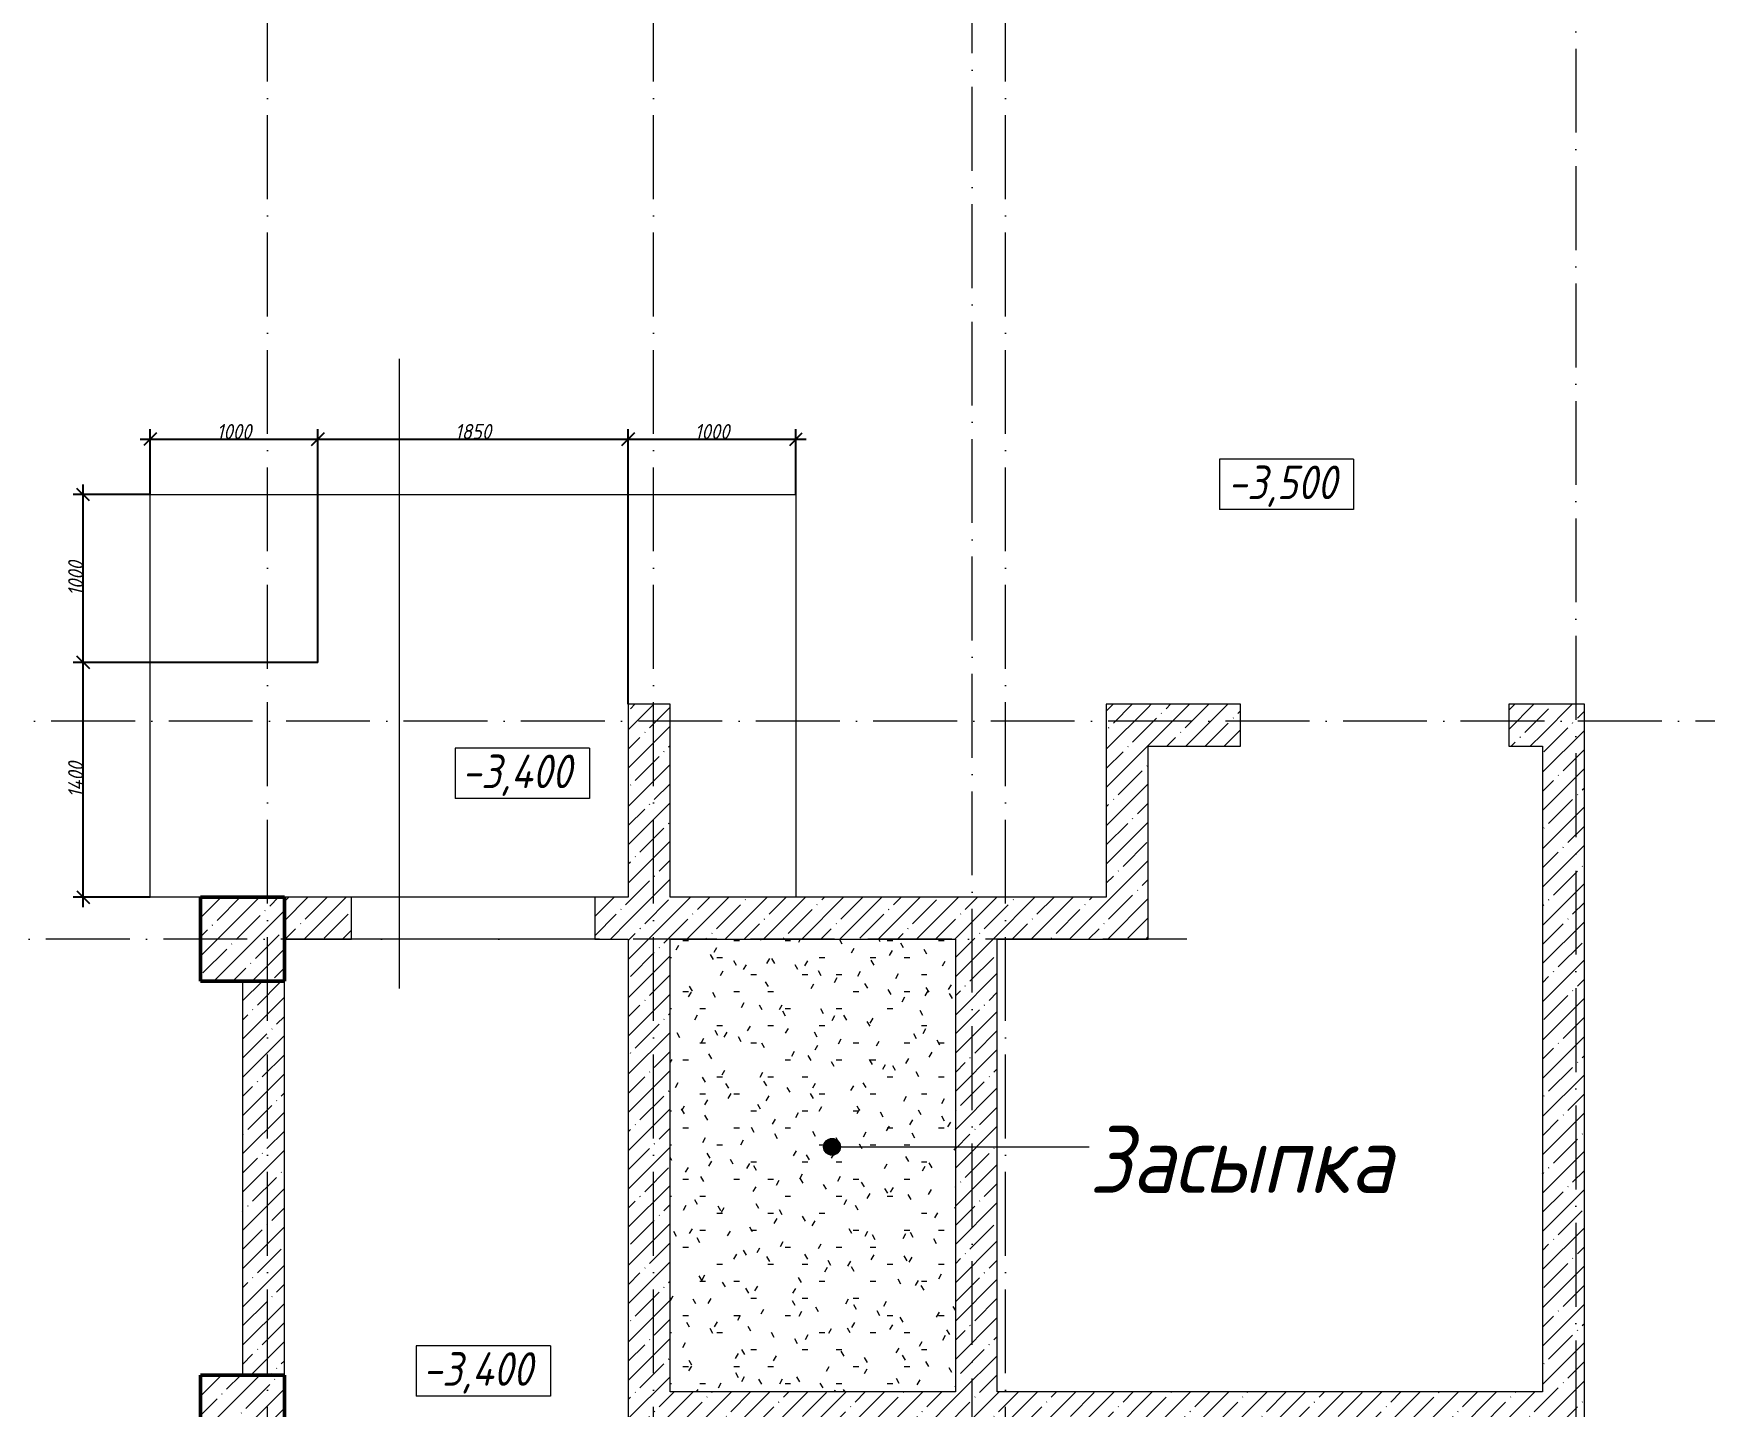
# Model space of a CAD drawing. Header units: millimetres. Extents: x -12989 to 629078, y -109036 to 555275.
# Drawn here: x 517693 to 527655, y 487122 to 495309 of the extents above; entities that cross this region are included whole.
import ezdxf

# ---------------------------------------------------------------- set-up
doc = ezdxf.new("R2010")
doc.units = ezdxf.units.MM
doc.linetypes.add('50_200_ШТРИХ_1Т_ш5_п1_п1_', pattern=[700, 500, -100, 0, -100])
for name, color, linetype, lineweight in [('A-____-____-DIMS', 7, 'Continuous', 9), ('A-DETL-GENF-OTLN-2', 7, 'Continuous', 5), ('A-FLOR-____-OTLN', 7, 'Continuous', 9), ('A-FLOR-____-PATT-1', 7, 'Continuous', 9), ('A-WALL-____-MCUT-1', 7, 'Continuous', 9), ('A-WALL-____-PATT-1', 7, 'Continuous', 9), ('G-____-____-DIMS', 7, 'Continuous', 9), ('G-____-____-TEXT', 7, 'Continuous', 9), ('S-COLS-____-MCUT', 7, 'Continuous', 50), ('S-COLS-____-OTLN', 7, 'Continuous', 9), ('S-GRID-____-OTLN-1', 7, '50_200_ШТРИХ_1Т_ш5_п1_п1_', 9)]:
    doc.layers.add(name, color=color, linetype=linetype, lineweight=lineweight)
doc.layers.add('A-DETL-GENF-OTLN-3', color=9, linetype='Continuous', lineweight=9, true_color=0x808080)
doc.styles.add('ISOCPEUR_I', font='isocpeui.ttf', dxfattribs={"width": 0.9, "height": 2.5})
doc.styles.add('ISOCPEUR_I_2', font='isocpeui.ttf', dxfattribs={"width": 0.85, "height": 2.3})
doc.styles.add('ISOCPEUR_I_7', font='isocpeui.ttf', dxfattribs={"width": 0.9, "height": 90})
doc.dimstyles.new('ISO-1_8_0_9К_СРЕДНИЙ_Кладочные', dxfattribs={"dimscale": 304.8, "dimtxt": 89.638306, "dimasz": 0.246063, "dimexe": 0.19685, "dimexo": 0, "dimgap": 0, "dimtad": 1, "dimdec": 3, "dimrnd": 0.001, "dimdsep": 46, "dimtxsty": 'ISOCPEUR_I_7', "dimblk1": 'OBLIQUE', "dimblk2": 'OBLIQUE', "dimsah": 1, "dimcen": 0.09, "dimdle": 0.19685, "dimazin": 0, "dimtfac": 1, "dimtdec": 4, "dimtix": 1, "dimtmove": 2, "dimatfit": 3, "dimfxl": 1, "dimtvp": 1, "dimtolj": 1, "dimtzin": 0, "dimarcsym": 2})
pattern_1 = [(45, (513638.8, 428127.92), (-114.04925, 114.04925), []), (45, (513752.85, 428127.92), (-114.04925, 114.04925), [201.612, -40.322, 3.353, -36.97])]

# ---------------------------------------------------------------- blocks, each defined once
blk = doc.blocks.new('BSC_Колонна _Прямоугольная - 500х500-V21-АР1_Кладочный план подвала в осях 1-64_Ю-ЯЯ')
at = {"layer": 'S-COLS-____-OTLN'}
h = blk.add_hatch(dxfattribs=at)
h.set_pattern_fill('FP_27', color=256, style=0, pattern_type=2)
h.set_pattern_definition([(45, (-5300, -61781.04), (-114.04925, 114.04925), []), (45, (-5185.95, -61781.04), (-114.04925, 114.04925), [201.613, -40.323, 3.353, -36.97])])
h.paths.add_polyline_path([(-250, -250), (250, -250), (250, 250), (-250, 250)], flags=0)
at = {"layer": 'S-COLS-____-MCUT'}
for p, q in [((250, 250), (-250, 250)), ((-250, 250), (-250, -250)), ((250, -250), (250, 250)), ((-250, -250), (250, -250))]:
    blk.add_line(p, q, dxfattribs=at)
blk = doc.blocks.new('BSC_Колонна _Прямоугольная - 500х500-V51-АР1_Кладочный план подвала в осях 1-64_Ю-ЯЯ')
at = {"layer": 'S-COLS-____-OTLN'}
h = blk.add_hatch(dxfattribs=at)
h.set_pattern_fill('FP_64', color=256, style=0, pattern_type=2)
h.set_pattern_definition([(45, (-5300, -58931.04), (-114.04925, 114.04925), []), (45, (-5185.95, -58931.04), (-114.04925, 114.04925), [201.613, -40.323, 3.353, -36.97])])
h.paths.add_polyline_path([(-250, -250), (250, -250), (250, 250), (-250, 250)], flags=0)
at = {"layer": 'S-COLS-____-MCUT'}
for p, q in [((250, 250), (-250, 250)), ((-250, 250), (-250, -250)), ((250, -250), (250, 250)), ((-250, -250), (250, -250))]:
    blk.add_line(p, q, dxfattribs=at)
blk = doc.blocks.new('DET_L_Имитация разреза_ISO2-5 - Вправо-27489996-АР1_Кладочный план подвала в осях 1-64_Ю-ЯЯ')
at = {"layer": 'A-DETL-GENF-OTLN-3'}
blk.add_line((143.1, 0), (3896.9, 0), dxfattribs=at)
blk = doc.blocks.new('Высотные отметки - 9_5х3_5_h_-17668430-АР1_Кладочный план подвала в осях 1-64_Ю-ЯЯ')
at = {"layer": 'G-____-____-DIMS'}
for p, q in [((-4, 3), (-4, 0)), ((4, 3), (-4, 3)), ((4, 3), (4, 0)), ((4, 0), (-4, 0))]:
    blk.add_line(p, q, dxfattribs=at)
blk = doc.blocks.new('_Oblique')
at = {"color": 0, "linetype": 'ByBlock', "lineweight": -2}
blk.add_line((-0.5, -0.5), (0.5, 0.5), dxfattribs=at)
blk = doc.blocks.new('*D6640')
at = {"layer": 'A-____-____-DIMS', "color": 0, "lineweight": -2, "transparency": 16777216}
for p, q in [((517989.7, 490099), (517989.7, 491619)), ((519388.8, 491559), (517929.7, 491559)), ((518388.8, 490159), (517929.7, 490159))]:
    blk.add_line(p, q, dxfattribs=at)
at = {"layer": 'Defpoints', "color": 0, "transparency": 16777216}
for p in [(517989.7, 491559), (519388.8, 491559), (518388.8, 490159)]:
    blk.add_point(p, dxfattribs=at)
at = {"layer": 'A-____-____-DIMS', "color": 0, "lineweight": -2, "transparency": 16777216, "xscale": 75, "yscale": 75, "zscale": 75}
for p, rotation in [((517989.7, 491559), 90), ((517989.7, 490159), 270)]:
    blk.add_blockref('_Oblique', p, dxfattribs=dict(at, rotation=rotation))
at = {"layer": 'A-____-____-DIMS', "color": 0, "transparency": 16777216, "insert": (517944.7, 490859), "char_height": 90, "width": 521.281, "attachment_point": 5, "rotation": 90, "style": 'ISOCPEUR_I_7'}
blk.add_mtext('\\A1;1400', dxfattribs=at)
blk = doc.blocks.new('*D6641')
at = {"layer": 'A-____-____-DIMS', "color": 0, "lineweight": -2, "transparency": 16777216}
for p, q in [((518388.8, 492559), (517929.7, 492559)), ((517989.7, 491499), (517989.7, 492619)), ((519388.8, 491559), (517929.7, 491559))]:
    blk.add_line(p, q, dxfattribs=at)
at = {"layer": 'Defpoints', "color": 0, "transparency": 16777216}
for p in [(517989.7, 492559), (518388.8, 492559), (519388.8, 491559)]:
    blk.add_point(p, dxfattribs=at)
at = {"layer": 'A-____-____-DIMS', "color": 0, "lineweight": -2, "transparency": 16777216, "xscale": 75, "yscale": 75, "zscale": 75}
for p, rotation in [((517989.7, 492559), 90), ((517989.7, 491559), 270)]:
    blk.add_blockref('_Oblique', p, dxfattribs=dict(at, rotation=rotation))
at = {"layer": 'A-____-____-DIMS', "color": 0, "transparency": 16777216, "insert": (517944.7, 492059), "char_height": 90, "width": 504.733, "attachment_point": 5, "rotation": 90, "style": 'ISOCPEUR_I_7'}
blk.add_mtext('\\A1;1000', dxfattribs=at)
blk = doc.blocks.new('*D6642')
at = {"layer": 'A-____-____-DIMS', "color": 0, "lineweight": -2, "transparency": 16777216}
for p, q in [((518328.8, 492890), (519448.8, 492890)), ((518388.8, 492559), (518388.8, 492950)), ((519388.8, 491559), (519388.8, 492950))]:
    blk.add_line(p, q, dxfattribs=at)
at = {"layer": 'Defpoints', "color": 0, "transparency": 16777216}
for p in [(519388.8, 492890), (518388.8, 492559), (519388.8, 491559)]:
    blk.add_point(p, dxfattribs=at)
at = {"layer": 'A-____-____-DIMS', "color": 0, "lineweight": -2, "transparency": 16777216, "xscale": 75, "yscale": 75, "zscale": 75, "rotation": 180}
blk.add_blockref('_Oblique', (518388.8, 492890), dxfattribs=at)
at = {"layer": 'A-____-____-DIMS', "color": 0, "lineweight": -2, "transparency": 16777216, "xscale": 75, "yscale": 75, "zscale": 75}
blk.add_blockref('_Oblique', (519388.8, 492890), dxfattribs=at)
at = {"layer": 'A-____-____-DIMS', "color": 0, "transparency": 16777216, "insert": (518888.8, 492935), "char_height": 90, "width": 504.733, "attachment_point": 5, "style": 'ISOCPEUR_I_7'}
blk.add_mtext('\\A1;1000', dxfattribs=at)
blk = doc.blocks.new('*D6643')
at = {"layer": 'A-____-____-DIMS', "color": 0, "lineweight": -2, "transparency": 16777216}
for p, q in [((519328.8, 492890), (521298.8, 492890)), ((519388.8, 491559), (519388.8, 492950)), ((521238.8, 491309), (521238.8, 492950))]:
    blk.add_line(p, q, dxfattribs=at)
at = {"layer": 'Defpoints', "color": 0, "transparency": 16777216}
for p in [(521238.8, 492890), (519388.8, 491559), (521238.8, 491309)]:
    blk.add_point(p, dxfattribs=at)
at = {"layer": 'A-____-____-DIMS', "color": 0, "lineweight": -2, "transparency": 16777216, "xscale": 75, "yscale": 75, "zscale": 75, "rotation": 180}
blk.add_blockref('_Oblique', (519388.8, 492890), dxfattribs=at)
at = {"layer": 'A-____-____-DIMS', "color": 0, "lineweight": -2, "transparency": 16777216, "xscale": 75, "yscale": 75, "zscale": 75}
blk.add_blockref('_Oblique', (521238.8, 492890), dxfattribs=at)
at = {"layer": 'A-____-____-DIMS', "color": 0, "transparency": 16777216, "insert": (520313.8, 492935), "char_height": 90, "width": 504.733, "attachment_point": 5, "style": 'ISOCPEUR_I_7'}
blk.add_mtext('\\A1;1850', dxfattribs=at)
blk = doc.blocks.new('*D6644')
at = {"layer": 'A-____-____-DIMS', "color": 0, "lineweight": -2, "transparency": 16777216}
for p, q in [((521178.8, 492890), (522298.8, 492890)), ((521238.8, 491309), (521238.8, 492950)), ((522238.8, 492559), (522238.8, 492950))]:
    blk.add_line(p, q, dxfattribs=at)
at = {"layer": 'Defpoints', "color": 0, "transparency": 16777216}
for p in [(522238.8, 492890), (522238.8, 492559), (521238.8, 491309)]:
    blk.add_point(p, dxfattribs=at)
at = {"layer": 'A-____-____-DIMS', "color": 0, "lineweight": -2, "transparency": 16777216, "xscale": 75, "yscale": 75, "zscale": 75, "rotation": 180}
blk.add_blockref('_Oblique', (521238.8, 492890), dxfattribs=at)
at = {"layer": 'A-____-____-DIMS', "color": 0, "lineweight": -2, "transparency": 16777216, "xscale": 75, "yscale": 75, "zscale": 75}
blk.add_blockref('_Oblique', (522238.8, 492890), dxfattribs=at)
at = {"layer": 'A-____-____-DIMS', "color": 0, "transparency": 16777216, "insert": (521738.8, 492935), "char_height": 90, "width": 504.733, "attachment_point": 5, "style": 'ISOCPEUR_I_7'}
blk.add_mtext('\\A1;1000', dxfattribs=at)

msp = doc.modelspace()

# ---------------------------------------------------------------- hatches: boundary and pattern name
at = {"layer": 'A-FLOR-____-PATT-1'}
h = msp.add_hatch(dxfattribs=at)
h.set_pattern_fill('FP_200', color=256, style=0, pattern_type=2)
h.set_pattern_definition([(0, (513638.8, 428127.92), (406.4, 101.6), [33.528, -271.272, 33.528, -271.272, -1625.6]), (0, (513638.8, 428127.92), (406.4, 101.6), [-609.6, 33.528, -576.072, 33.528, -271.272, -711.2]), (0, (513638.8, 428127.92), (406.4, 101.6), [-1524, 33.528, -169.672, 33.528, -474.472]), (120, (513791.2, 428178.72), (-291.18818, 301.15272), [33.528, -271.272, 33.528, -271.272, -1625.6]), (120, (513791.2, 428178.72), (-291.18818, 301.15272), [-609.6, 33.528, -576.072, 33.528, -271.272, -711.2]), (120, (513791.2, 428178.72), (-291.18818, 301.15272), [-1524, 33.528, -169.672, 33.528, -474.472]), (240, (513842, 428381.92), (-115.21182, -402.75272), [33.528, -271.272, 33.528, -271.272, -1625.6]), (240, (513842, 428381.92), (-115.21182, -402.75272), [-609.6, 33.528, -576.072, 33.528, -271.272, -711.2]), (240, (513842, 428381.92), (-115.21182, -402.75272), [-1524, 33.528, -169.672, 33.528, -474.472])])
h.paths.add_polyline_path([(521488.8036, 487208.9591), (523188.8036, 487208.9591), (523188.8036, 489908.9591), (521488.8036, 489908.9591), (521488.8036, 488581.1226)], flags=0)
at = {"layer": 'A-WALL-____-PATT-1'}
h = msp.add_hatch(dxfattribs=at)
h.set_pattern_fill('FP_1', color=256, style=0, pattern_type=2)
h.set_pattern_definition(pattern_1)
h.paths.add_polyline_path([(521238.8036, 486958.9591), (521488.8036, 486958.9591), (521488.8036, 491308.9591), (521238.8036, 491308.9591), (521238.8036, 488581.1226)], flags=0)
h = msp.add_hatch(dxfattribs=at)
h.set_pattern_fill('FP_1', color=256, style=0, pattern_type=2)
h.set_pattern_definition(pattern_1)
h.paths.add_polyline_path([(524338.8036, 490158.9591), (524338.8036, 491308.9591), (524088.8036, 491308.9591), (524088.8036, 490158.9591)], flags=0)
h = msp.add_hatch(dxfattribs=at)
h.set_pattern_fill('FP_1', color=256, style=0, pattern_type=2)
h.set_pattern_definition(pattern_1)
h.paths.add_polyline_path([(526688.8036, 491058.9591), (526688.8036, 491308.9591), (526488.8036, 491308.9591), (526488.8036, 491058.9591)], flags=0)
h.paths.add_polyline_path([(524888.8036, 491058.9591), (524888.8036, 491308.9591), (524338.8036, 491308.9591), (524338.8036, 491058.9591)], flags=0)
h = msp.add_hatch(dxfattribs=at)
h.set_pattern_fill('FP_1', color=256, style=0, pattern_type=2)
h.set_pattern_definition(pattern_1)
h.paths.add_polyline_path([(526938.8036, 483808.9591), (526938.8036, 491308.9591), (526688.8036, 491308.9591), (526688.8036, 483808.9591)], flags=0)
h = msp.add_hatch(dxfattribs=at)
h.set_pattern_fill('FP_1', color=256, style=0, pattern_type=2)
h.set_pattern_definition(pattern_1)
h.paths.add_polyline_path([(521238.8036, 489908.9591), (521238.8036, 490158.9591), (521038.8036, 490158.9591), (521038.8036, 489908.9591)], flags=0)
h.paths.add_polyline_path([(519188.8036, 489908.9591), (519588.8036, 489908.9591), (519588.8036, 490158.9591), (519188.8036, 490158.9591)], flags=0)
h = msp.add_hatch(dxfattribs=at)
h.set_pattern_fill('FP_1', color=256, style=0, pattern_type=2)
h.set_pattern_definition(pattern_1)
h.paths.add_polyline_path([(523188.8036, 489908.9591), (524338.8036, 489908.9591), (524338.8036, 490158.9591), (521488.8036, 490158.9591), (521488.8036, 489908.9591)], flags=0)
h = msp.add_hatch(dxfattribs=at)
h.set_pattern_fill('FP_1', color=256, style=0, pattern_type=2)
h.set_pattern_definition(pattern_1)
h.paths.add_polyline_path([(523188.8036, 487208.9591), (523438.8036, 487208.9591), (523438.8036, 489908.9591), (523188.8036, 489908.9591), (523188.8036, 488581.1226)], flags=0)
h = msp.add_hatch(dxfattribs=at)
h.set_pattern_fill('FP_1', color=256, style=0, pattern_type=2)
h.set_pattern_definition(pattern_1)
h.paths.add_polyline_path([(518938.8036, 487308.9591), (519188.8036, 487308.9591), (519188.8036, 489658.9591), (518938.8036, 489658.9591)], flags=0)
h = msp.add_hatch(dxfattribs=at)
h.set_pattern_fill('FP_1', color=256, style=0, pattern_type=2)
h.set_pattern_definition(pattern_1)
h.paths.add_polyline_path([(526688.8036, 486958.9591), (526688.8036, 487208.9591), (521488.8036, 487208.9591), (521488.8036, 486958.9591), (524229.5177, 486958.9591)], flags=0)
at = {"layer": 'G-____-____-TEXT'}
h = msp.add_hatch(color=256, dxfattribs=at)
edge = h.paths.add_edge_path(flags=0)
edge.add_arc((522453.7243, 488670.4123), 50, 0, 360)

# ---------------------------------------------------------------- linework, layer by layer
at = {"layer": 'A-FLOR-____-OTLN'}
for p, q in [((518388.8036, 490158.9591), (518388.8036, 492558.9591)), ((518388.8036, 492558.9591), (522238.8036, 492558.9591)), ((522238.8036, 492558.9591), (522238.8036, 490158.9591)), ((518688.8036, 490158.9591), (518388.8036, 490158.9591)), ((521038.8036, 490158.9591), (519588.8036, 490158.9591)), ((521038.8036, 489908.9591), (519588.8036, 489908.9591))]:
    msp.add_line(p, q, dxfattribs=at)
at = {"layer": 'A-WALL-____-MCUT-1'}
for p, q in [((521488.8036, 491308.9591), (521238.8036, 491308.9591)), ((521238.8036, 491308.9591), (521238.8036, 490158.9591)), ((521488.8036, 490158.9591), (521488.8036, 491308.9591)), ((524888.8036, 491308.9591), (524088.8036, 491308.9591)), ((524088.8036, 491308.9591), (524088.8036, 490158.9591)), ((524888.8036, 491058.9591), (524888.8036, 491308.9591)), ((526488.8036, 491308.9591), (526488.8036, 491058.9591)), ((526938.8036, 491308.9591), (526488.8036, 491308.9591)), ((526938.8036, 483808.9591), (526938.8036, 491308.9591)), ((524338.8036, 491058.9591), (524888.8036, 491058.9591)), ((524338.8036, 489908.9591), (524338.8036, 491058.9591)), ((526488.8036, 491058.9591), (526688.8036, 491058.9591)), ((526688.8036, 491058.9591), (526688.8036, 487208.9591)), ((519588.8036, 490158.9591), (519188.8036, 490158.9591)), ((519588.8036, 489908.9591), (519588.8036, 490158.9591)), ((521238.8036, 490158.9591), (521038.8036, 490158.9591)), ((521038.8036, 490158.9591), (521038.8036, 489908.9591)), ((524088.8036, 490158.9591), (521488.8036, 490158.9591)), ((519188.8036, 489908.9591), (519588.8036, 489908.9591)), ((521038.8036, 489908.9591), (521238.8036, 489908.9591)), ((521238.8036, 489908.9591), (521238.8036, 486958.9591)), ((521488.8036, 487208.9591), (521488.8036, 489908.9591)), ((521488.8036, 489908.9591), (523188.8036, 489908.9591)), ((523188.8036, 489908.9591), (523188.8036, 487208.9591)), ((523438.8036, 487208.9591), (523438.8036, 489908.9591)), ((523438.8036, 489908.9591), (524338.8036, 489908.9591)), ((518938.8036, 489658.9591), (518938.8036, 487308.9591)), ((519188.8036, 487308.9591), (519188.8036, 489658.9591)), ((523188.8036, 487208.9591), (521488.8036, 487208.9591)), ((526688.8036, 487208.9591), (523438.8036, 487208.9591))]:
    msp.add_line(p, q, dxfattribs=at)
at = {"layer": 'G-____-____-TEXT'}
msp.add_line((522453.7243, 488670.4123), (523986.544, 488670.4123), dxfattribs=at)
msp.add_circle((522453.7243, 488670.4123), 50, dxfattribs=at)
at = {"layer": 'S-GRID-____-OTLN-1'}
for p, q in [((519088.8036, 481019.505), (519088.8036, 519020.7686)), ((521388.8036, 481019.505), (521388.8036, 519020.7686)), ((523288.8036, 481188.462), (523288.8036, 519020.7686)), ((526888.8036, 519020.7686), (526888.8036, 481019.505)), ((523488.8036, 481019.505), (523488.8036, 518795.7946)), ((617713.2102, 491208.9591), (508970.0334, 491208.9591)), ((524568.1841, 489908.9591), (508970.0334, 489908.9591))]:
    msp.add_line(p, q, dxfattribs=at)

# ---------------------------------------------------------------- block references
at = {"layer": 'A-DETL-GENF-OTLN-2', "rotation": 89.99999999999994}
msp.add_blockref('DET_L_Имитация разреза_ISO2-5 - Вправо-27489996-АР1_Кладочный план подвала в осях 1-64_Ю-ЯЯ', (519874.2309, 489472.1514), dxfattribs=at)
at = {"layer": 'G-____-____-DIMS', "xscale": 99.99999999999993, "yscale": 99.99999999999993, "zscale": 99.99999999999993}
for p in [(525163.3885, 492470.8051), (520607.3097, 490747.7309), (520374.7213, 487184.6776)]:
    msp.add_blockref('Высотные отметки - 9_5х3_5_h_-17668430-АР1_Кладочный план подвала в осях 1-64_Ю-ЯЯ', p, dxfattribs=at)
at = {"layer": 'S-COLS-____-OTLN'}
for name, p in [('BSC_Колонна _Прямоугольная - 500х500-V21-АР1_Кладочный план подвала в осях 1-64_Ю-ЯЯ', (518938.8036, 489908.9591)), ('BSC_Колонна _Прямоугольная - 500х500-V51-АР1_Кладочный план подвала в осях 1-64_Ю-ЯЯ', (518938.8036, 487058.9591))]:
    msp.add_blockref(name, p, dxfattribs=at)

# ---------------------------------------------------------------- texts
at = {"layer": 'G-____-____-DIMS', "char_height": 200, "attachment_point": 1, "line_spacing_factor": 1.149209, "style": 'ISOCPEUR_I_2'}
for s, insert, width in [('-3,500', (524812.8147, 492732.0962), 841.377075), ('-3,400', (520246.7765, 491009.022), 865.279833), ('-3,400', (520014.188, 487445.9688), 865.279833)]:
    msp.add_mtext(s, dxfattribs=dict(at, insert=insert, width=width))
at = {"layer": 'G-____-____-TEXT', "insert": (523986.544, 488795.4123), "char_height": 400, "width": 1464.683063, "attachment_point": 1, "style": 'ISOCPEUR_I'}
msp.add_mtext('Засыпка', dxfattribs=at)

# ---------------------------------------------------------------- dimensions: what is measured, and where the dimension line sits
at = {"layer": 'A-____-____-DIMS'}
for base, p1, p2, override, picture, middle in [((519388.8036, 492890.0174), (518388.8036, 492558.9591), (519388.8036, 491558.9591), {"dimtxt": 400, "dimpost": '<>', "dimfxl": 1414.213562}, '*D6642', (518888.8036, 492935.0174)), ((521238.8036, 492890.0174), (519388.8036, 491558.9591), (521238.8036, 491308.9591), {"dimtxt": 400, "dimpost": '<>', "dimfxl": 1866.81547}, '*D6643', (520313.8036, 492935.0174)), ((522238.8036, 492890.0174), (521238.8036, 491308.9591), (522238.8036, 492558.9591), {"dimtxt": 400, "dimpost": '<>', "dimfxl": 1600.781059}, '*D6644', (521738.8036, 492935.0174))]:
    dim = msp.add_linear_dim(base=base, p1=p1, p2=p2, dimstyle='ISO-1_8_0_9К_СРЕДНИЙ_Кладочные', override=override, dxfattribs=at)
    dim.commit()
    dim.dimension.update_dxf_attribs({"geometry": picture, "text_midpoint": middle})
for base, p1, p2, override, picture, middle in [((517989.69, 492558.9591), (519388.8036, 491558.9591), (518388.8036, 492558.9591), {"dimtxt": 400, "dimpost": '<>', "dimfxl": 1414.213562}, '*D6641', (517944.69, 492058.9591)), ((517989.69, 491558.9591), (518388.8036, 490158.9591), (519388.8036, 491558.9591), {"dimtxt": 400, "dimpost": '<>', "dimfxl": 1720.465053}, '*D6640', (517944.69, 490858.9591))]:
    dim = msp.add_linear_dim(base=base, p1=p1, p2=p2, angle=90, dimstyle='ISO-1_8_0_9К_СРЕДНИЙ_Кладочные', override=override, dxfattribs=at)
    dim.commit()
    dim.dimension.update_dxf_attribs({"geometry": picture, "text_midpoint": middle})

doc.saveas('drawing.dxf')
